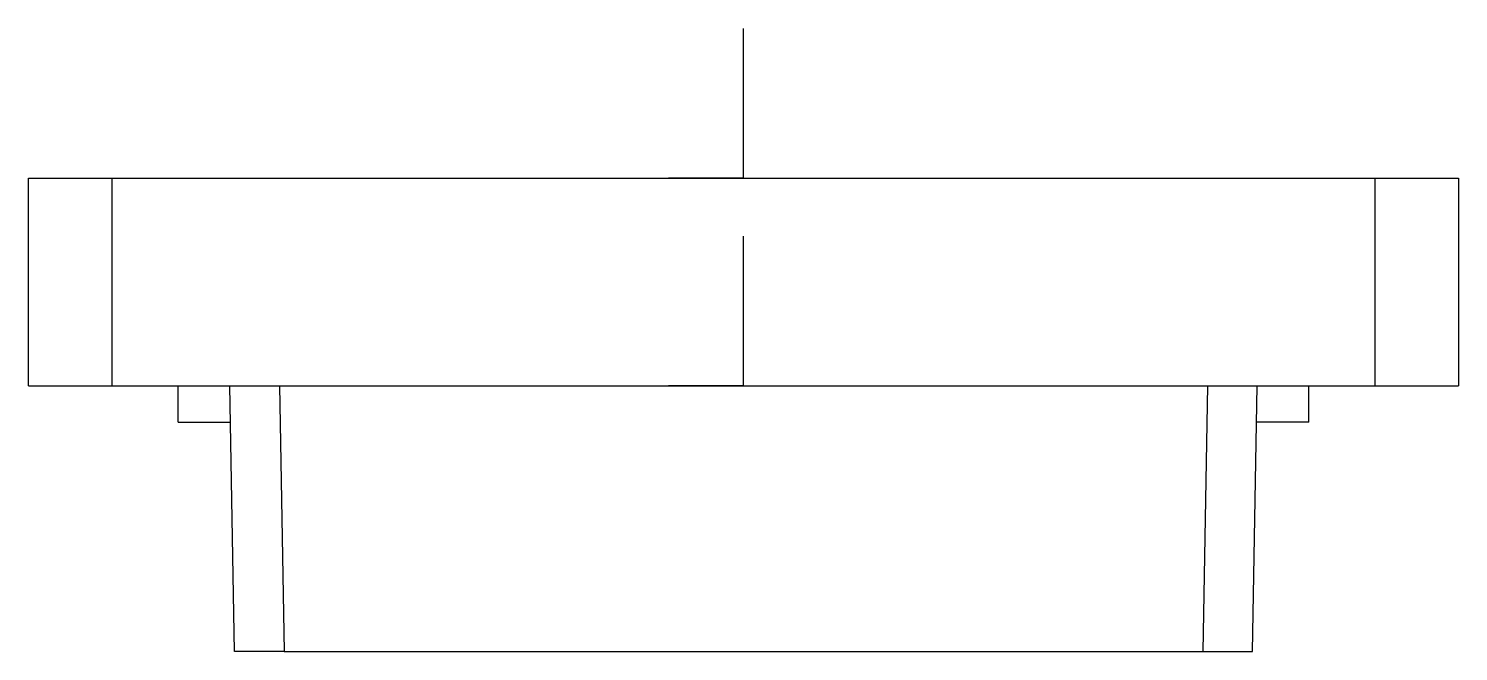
# Paper-space layout '_后视' of a CAD drawing. Header units: millimetres. Extents: x -43 to 43, y -16 to 21.5.
import ezdxf

# ---------------------------------------------------------------- set-up
doc = ezdxf.new("R2010")
doc.units = ezdxf.units.MM
doc.header["$PDSIZE"] = -1

psp = doc.layouts.new('_后视')

# ---------------------------------------------------------------- linework, layer by layer
at = {"color": 7, "linetype": 'Continuous'}
for p, q in [((0, 12.5), (0, 21.506)), ((0, 12.5), (-4.503, 12.5)), ((0, 0), (0, 9.006)), ((0, 0), (0, 9.006)), ((0, 0), (0, 9.006)), ((0, 0), (-4.503, 0)), ((0, 0), (-4.503, 0)), ((0, 0), (-4.503, 0))]:
    psp.add_line(p, q, dxfattribs=at)
at = {"color": 7, "linetype": 'Continuous', "lineweight": 25}
for p, q in [((-43, 0), (-43, 12.5)), ((-43, 12.5), (43, 12.5)), ((-38, 12.5), (-38, 0)), ((38, 0), (38, 12.5)), ((43, 12.5), (43, 0)), ((-43, 0), (43, 0)), ((-34, -2.2), (-34, 0)), ((-30.621, -16), (-30.9, 0)), ((-27.9, 0), (-27.621, -16)), ((27.9, 0), (27.621, -16)), ((30.621, -16), (30.9, 0)), ((34, -2.2), (34, 0)), ((-34, -2.2), (-30.862, -2.2)), ((34, -2.2), (30.862, -2.2)), ((-27.621, -16), (27.621, -16))]:
    psp.add_line(p, q, dxfattribs=at)
for points in [[(-27.621, -16), (-27.975, -16), (-28.356, -16), (-29.095, -16), (-29.449, -16), (-30.035, -16), (-30.264, -16), (-30.556, -16), (-30.621, -16), (-30.621, -16)], [(27.621, -16), (27.975, -16), (28.356, -16), (29.095, -16), (29.449, -16), (30.035, -16), (30.264, -16), (30.556, -16), (30.621, -16), (30.621, -16)]]:
    psp.add_open_spline(points, degree=3, knots=[0, 0, 0, 0, 0.25, 0.25, 0.5, 0.5, 0.75, 0.75, 1, 1, 1, 1], dxfattribs=at)
at = {"color": 7, "linetype": 'Continuous'}
for p in [(0, 12.5), (0, 0), (0, 0), (0, 0)]:
    psp.add_point(p, dxfattribs=at)

doc.saveas('drawing.dxf')
